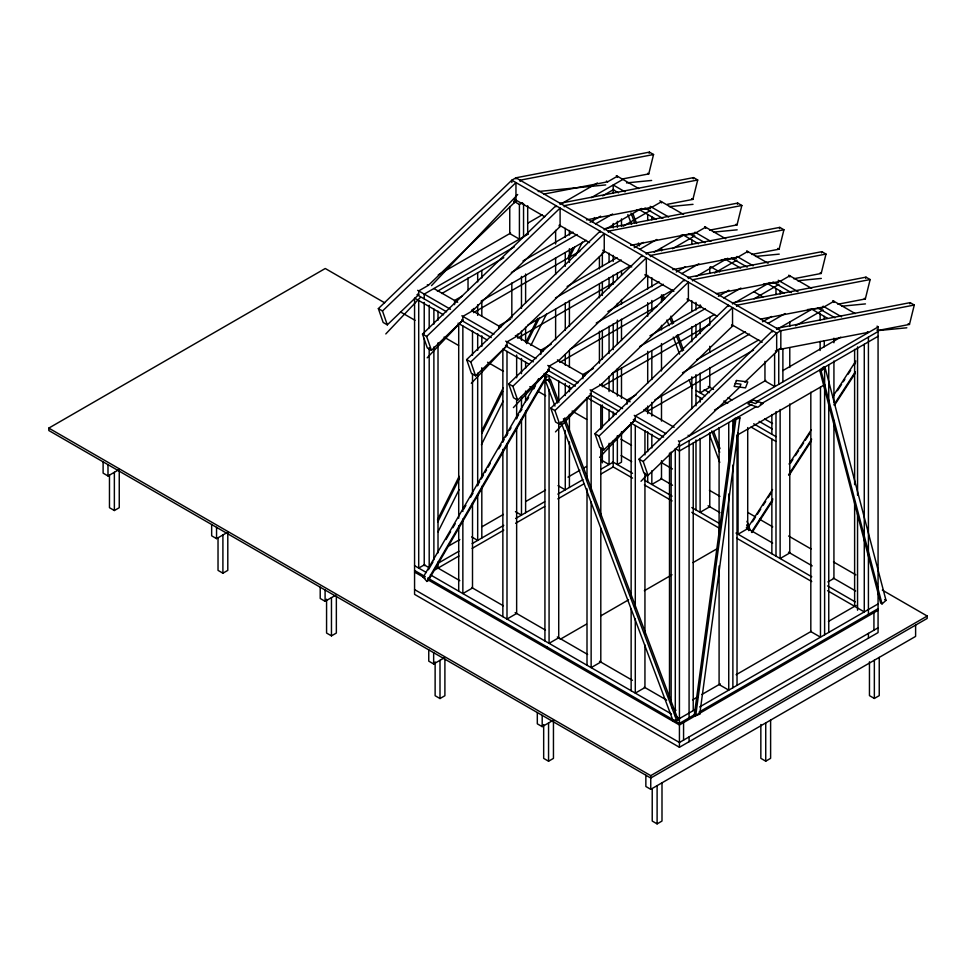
<?xml version="1.0" encoding="UTF-8"?>
<svg xmlns="http://www.w3.org/2000/svg" width="976" height="976" viewBox="0 0 976 976"><rect width="100%" height="100%" fill="white"/><g stroke="black" fill="none" stroke-linecap="round" stroke-linejoin="round"><path stroke-width="1.46" d="M678.393 440.847L679.43 441.445L679.43 747.274L878.071 632.594L878.071 326.753L877.034 326.167M679.43 441.677L878.071 326.997M689.08 440.652L689.08 717.811M734.489 418.631L694.314 714.92L695.693 715.713L699.743 714.164L739.918 417.887L738.539 417.094L734.489 418.631L735.867 419.424L739.918 417.887M695.693 715.713L735.867 419.424M649.125 153.342L649.418 152.122L653.554 154.513L648.759 173.911L623.237 178.815M693.265 178.828L693.558 177.608L697.706 179.999L692.899 199.397L667.389 204.301M737.405 204.313L737.71 203.093L741.845 205.485L737.051 224.883L709.564 230.165M779.482 228.604L779.775 227.384L783.923 229.775L779.116 249.173L751.642 254.455M821.548 252.894L821.853 251.674L825.989 254.065L821.194 273.463L793.708 278.746M865.7 278.38L865.993 277.16L870.141 279.551L865.334 298.949L837.859 304.231M909.839 303.865L910.144 302.645L914.28 305.037L909.473 324.435L878.071 330.474L877.034 329.876M739.832 387.13L740.955 384.166L735.27 383.446M437.48 519.854L459.171 476.325M481.522 431.429L503.213 387.887M526.247 341.624L537.764 318.505M568.264 257.274L572.997 247.758M437.797 521.867L459.476 478.325M481.839 433.429L502.847 391.254M526.564 343.637L539.435 317.786M568.569 259.287L574.669 247.038M438.053 531.835L459.049 489.659M481.412 444.763L503.104 401.221M530.883 345.443L546.462 314.15M575.596 255.651L582.379 242.048M592.542 221.637L594.567 217.55M544.047 373.613L546.828 376.834L428.281 580.635L426.902 581.44L423.206 577.158L538.691 378.603M428.415 569.789L433.002 561.895M446.008 539.545L450.595 531.652M452.888 527.711L455.182 523.758M463.588 509.301L465.881 505.348M470.469 497.467L472.774 493.514M477.362 485.633L479.655 481.68M481.18 479.057L483.474 475.117M484.999 472.482L486.536 469.846M488.061 467.223L490.355 463.283M498.773 448.814L501.066 444.873M502.591 442.238L504.128 439.603M505.653 436.98L507.947 433.039M509.472 430.404L511.009 427.769M516.365 418.57L518.659 414.629M520.184 411.994L521.709 409.371M527.064 400.16L528.602 397.537M533.945 388.326L535.482 385.703M426.902 581.44L545.45 377.627L546.828 376.834M746.969 528.968L772.541 489.513M789.047 464.064L811.324 429.696M832.772 396.61L855.867 360.974M752.472 521.818L754.948 518M757.425 514.181L760.731 509.082M763.195 505.263L765.672 501.444M768.149 497.626L771.455 492.538M790.426 463.271L792.902 459.452M795.379 455.633L798.673 450.534M800.32 447.996L803.626 442.909M805.273 440.359L809.397 433.991M837.445 390.717L841.568 384.361M843.227 381.811L844.874 379.261M848.168 374.174L850.645 370.355M853.951 365.268L855.598 362.718M751.435 532.079L772.882 498.992M788.559 474.812L811.654 439.176M833.931 404.808L855.379 371.722M751.984 532.567L772.614 500.737M789.108 475.288L811.385 440.92M834.48 405.284L855.11 373.466M385.801 333.938L420.07 297.704M431.502 285.626L517.683 194.517M427.183 357.826L461.453 321.592M471.847 310.612L473.921 308.416M471.323 383.312L505.605 347.078M515.987 336.098L518.061 333.902M513.4 407.602L547.67 371.368M555.478 431.892L589.748 395.658M599.618 457.378L633.888 421.144M644.27 410.164L646.356 407.968M641 481.278L647.234 474.69M387.301 324.862L382.507 311.002L515.962 182.585L515.962 201.056L428.366 285.346L418.704 290.921L418.704 294.63L387.301 324.862L383.165 322.47L378.359 308.611L511.827 180.194L515.962 177.803L649.418 152.122M431.441 350.347L426.646 336.488L560.102 208.071L560.102 226.542L472.506 310.832L462.856 316.407L462.856 320.116L431.441 350.347L427.305 347.956L422.51 334.097L555.966 205.68L555.966 206.839M475.593 375.833L470.786 361.974L604.242 233.557L604.242 252.028L516.646 336.317L506.995 341.893L506.995 345.602L475.593 375.833L471.445 373.442L466.65 359.583L600.106 231.166L600.106 232.325M517.658 400.123L512.864 386.264L646.319 257.847L646.319 276.318L558.723 360.608L549.073 366.183L549.073 369.904L517.658 400.123L513.522 397.732L508.728 383.885L642.184 255.456L642.184 256.615M590.102 393.596L591.139 394.194L559.736 424.414L555.6 422.022L550.793 408.175L684.261 279.746L684.261 280.905M559.736 424.414L554.941 410.554L688.397 282.137L688.397 300.608L600.801 384.898L591.139 390.473L591.139 491.257M603.876 449.899L599.081 436.04L732.537 307.623L732.537 326.094L644.941 410.384L635.291 415.959L635.291 419.68L603.876 449.899L599.74 447.508L594.945 433.661L728.401 305.232L728.401 306.391M678.393 444.568L679.43 445.166L648.015 475.385L643.879 472.994L639.085 459.147L772.541 330.718L772.541 331.877M648.015 475.385L643.221 461.526L776.676 333.109L780.824 330.718L914.28 305.037M739.454 387.399L689.08 435.869L688.056 435.272M744.932 382.141L776.676 351.58L776.676 333.109L511.827 180.194L511.827 182.5M819.742 370.343L823.72 366.842L825.098 367.635L886.013 600.399L882.036 603.9L880.657 603.095L819.742 370.343L821.121 371.136L882.036 603.9M821.121 371.136L825.098 367.635M758.157 401.661L755.534 403.6L750.568 401.905M882.316 590.114L927.2 616.027L927.2 618.418L650.748 778.031L48.8 430.501L48.8 428.11L325.252 268.498L384.654 302.792M513.888 203.045L513.888 201.3L515.962 200.104M513.888 201.3L519.415 204.484L522.514 202.691M438.248 274.854L510.607 233.081M527.711 223.211L542.18 214.854M561.908 203.459L597.422 182.963M543.852 194.09L607.694 181.804L617.357 176.229L617.357 177.4M103.114 461.855L103.114 473.14L107.994 475.971L118.535 469.883M528.15 234.106L424.231 294.105L424.231 298.888M591.297 197.652L622.871 179.425M437.382 291.287L514.315 246.867M602.668 195.859L613.66 189.515M441.799 293.52L503.775 257.737M462.465 295.923L454.572 300.474L454.572 304.658M522.977 260.982L572.973 232.117M590.077 222.247L600.594 216.172M511.339 272.487L577.109 234.508M595.531 223.882L612.623 214M109.471 475.349L109.471 507.703L114.363 510.521L119.255 507.703L119.255 469.468M481.083 301.108L586.32 240.34M606.047 228.945L641.574 208.449M473.482 312.649L579.793 251.283M623.103 226.273L650.663 210.365M510.558 319.128L498.724 325.96L498.724 328.753M567.129 286.468L617.113 257.603M634.217 247.733L643.428 242.414M555.478 297.973L621.248 259.994M639.67 249.368L656.775 239.486M527.857 325.069L630.459 265.826M654.14 252.162L684.396 234.691M517.634 338.135L614.746 282.076M672.488 248.734L694.802 235.85M551.318 344.174L540.789 350.25L540.789 354.434M607.877 311.515L659.19 281.893M676.295 272.023L685.494 266.704M211.658 524.527L211.658 535.812L216.55 538.642L227.798 532.14L227.798 570.374L222.906 573.193L218.026 570.374L218.026 538.02M596.238 323.019L663.326 284.284M681.748 273.658L698.84 263.776M569.923 349.359L672.537 290.116M696.217 276.452L727.791 258.225M559.699 362.438L656.824 306.366M714.566 273.024L736.88 260.141M554.99 406.101L545.377 380.469L550.366 379.457L558.919 402.234M545.377 380.469L550.366 379.457M593.384 368.464L582.867 374.54L582.867 378.725M649.955 335.805L701.256 306.183M718.36 296.314L728.889 290.238M639.622 346.553L705.404 308.575M723.814 297.948L740.918 288.066M612.001 373.649L714.615 314.406M734.342 303.024L769.857 282.515M603.083 385.959L709.393 324.593M754.021 298.827L778.946 284.431M636.218 394.719L627.007 400.026L627.007 404.21M696.73 359.778L745.408 331.669M762.512 321.799L771.711 316.48M682.456 372.795L749.544 334.06M767.966 323.434L785.058 313.552M654.823 399.904L758.755 339.892M778.482 328.509L812.691 308.758M647.234 411.445L753.533 350.079M795.538 325.825L823.097 309.917M320.213 587.198L320.213 598.483L325.093 601.314L335.634 595.226M776.676 350.628L780.824 348.249M447.96 546.414L459.83 539.557M482.242 526.613L503.348 514.437M525.759 501.493L545.535 490.074M567.959 477.13L579.817 470.286M583.782 468.004L586.417 466.479M424.743 564.592L418.704 568.081L418.704 300.474M437.834 563.408L458.94 551.22M472.128 543.608L503.775 525.344M515.633 518.488L544.645 501.737M557.833 494.124L582.892 479.667M601.35 469.005L613.209 462.16M433.881 570.472L458.94 556.003M472.128 548.39L503.775 530.127M515.633 523.27L544.645 506.52M557.833 498.907L584.209 483.681M601.35 473.787L613.209 466.931L613.209 440.871M423.206 577.158L424.584 576.365M714.505 410.042L765.806 380.42M782.911 370.551L840.787 337.135M326.57 599.227L326.57 633.046L331.462 635.864L336.354 633.046L336.354 596.287M679.43 446.227L751.776 404.454M756.339 401.819L878.071 331.535M756.473 406.516L679.43 450.997L675.294 448.606L675.294 714.7M760.292 404.32L878.071 336.317M736.819 435.394L824.622 384.703M428.757 649.87L428.757 661.155L433.649 663.973L444.19 657.897M435.125 661.899L435.125 695.717L440.005 698.535L444.897 695.717L444.897 658.959M560.151 639.329L586.466 624.14M600.935 615.783L628.556 599.837M644.343 590.724L671.976 574.779M693.021 562.615L718.019 548.195M537.312 712.541L537.312 723.826L542.192 726.644L552.733 720.569M827.892 581.916L833.931 578.439L833.931 420.302M543.669 724.57L543.669 758.389L548.561 761.207L553.453 758.389L553.453 720.154M692.618 699.841L697.889 696.791M701.842 694.509L720.3 683.859M736.124 674.721L811.288 631.326M828.429 621.431L856.123 605.437M560.871 421.778L673.111 720.861L678.113 719.837L564.799 417.911M695.681 709.223L679.43 718.604L675.477 716.323M699.633 706.941L878.071 603.924M673.111 720.861L678.113 719.837M695.681 714.005L679.43 723.387L427.683 578.036M699.158 711.992L878.071 608.695M878.071 610.293L679.43 724.973L427.683 579.634M878.071 627.812L679.43 742.492L414.568 589.589M48.8 428.11L650.748 775.639L927.2 616.027M645.856 775.212L645.856 786.497L650.748 789.316L915.61 636.401L915.61 625.116M652.224 788.706L652.224 821.048L657.104 823.878L661.996 821.048L661.996 782.825M760.841 724.521L760.841 758.34L765.733 761.17L770.613 758.34L770.613 720.117M869.457 661.813L869.457 695.632L874.35 698.45L879.242 695.632L879.242 657.397M653.554 154.513L520.098 180.194L520.098 181.353M693.558 177.608L560.102 203.289L560.102 204.448M697.706 179.999L564.238 205.68L564.238 206.839M586.515 219.868L651.834 207.29L661.496 201.715L661.496 202.886M737.71 203.093L604.242 228.774L604.242 229.933M741.845 205.485L608.39 231.166L608.39 232.325M630.655 245.354L695.986 232.776L705.636 227.201L705.636 228.372M779.775 227.384L646.319 253.065L646.319 254.224M783.923 229.775L650.455 255.456L650.455 256.615M672.732 269.644L738.051 257.066L747.714 251.491L747.714 252.662M821.853 251.674L688.397 277.355L688.397 278.514M825.989 254.065L692.533 279.746L692.533 280.905M716.286 293.654L780.129 281.356L789.779 275.793L789.779 276.952M865.993 277.16L732.537 302.841L732.537 304M870.141 279.551L736.673 305.232L736.673 306.391M760.426 319.128L824.269 306.842L833.931 301.279L833.931 302.438M910.144 302.645L776.676 328.326L776.676 329.485M779.787 348.591L780.824 349.188L868.42 332.328L867.383 331.73M538.215 191.516L605.718 184.928M626.519 182.902L651.639 180.45M636.596 209.852L650.101 208.535M669.377 206.644L693.021 204.338M680.748 235.338L694.241 234.02M713.517 232.129L737.173 229.824M721.313 259.775L736.319 258.311M755.595 256.432L779.238 254.126M763.391 284.065L778.384 282.601M797.673 280.722L821.316 278.416M807.53 309.551L822.536 308.087M841.812 306.208L865.456 303.902M877.278 330.669L906.838 327.79M647.722 173.313L648.759 173.911M691.606 198.64L692.899 199.397M736.014 224.285L737.051 224.883M777.823 248.416L779.116 249.173M820.157 272.865L821.194 273.463M864.297 298.351L865.334 298.949M908.18 323.69L909.473 324.435M616.32 175.631L638.707 188.563M659.837 200.763L683.59 214.476M704.599 226.603L725.839 238.864M746.677 250.893L768.088 263.264M788.754 275.195L811.654 288.408M832.772 300.608L855.208 313.564M606.401 181.06L607.694 181.804M625.091 191.857L613.209 184.989L613.209 193.358M650.175 206.339L668.658 217.001M694.949 232.178L710.906 241.401M737.026 256.468L753.143 265.789M778.226 280.271L798.026 291.702M823.11 306.183L841.593 316.846M612.782 189.527L618.491 192.821M644.892 208.071L662.85 218.429M689.202 233.642L705.026 242.78M731.378 257.993L747.189 267.119M772.955 281.991L791.426 292.666M817.839 307.916L834.992 317.822M639.134 209.523L656.262 219.405M682.614 234.618L698.438 243.756M724.79 258.969L740.601 268.095M766.953 283.308L784.082 293.203M811.751 309.172L827.563 318.31M710.479 266.631L719.654 271.938M753.765 291.629L762.939 296.924M514.462 199.238L544.767 216.733M559.26 225.102L589.565 242.609M602.741 250.21L631.728 266.948M644.916 274.561L673.904 291.287M687.08 298.9L717.384 316.395M731.878 324.764L762.183 342.259M514.925 200.458L515.962 201.056M559.065 225.944L560.102 226.542M603.217 251.43L604.242 252.028M645.282 275.72L646.319 276.318M687.36 300.01L688.397 300.608M731.5 325.496L732.537 326.094M775.383 350.835L776.676 351.58M708.259 386.411L713.505 389.448M727.937 397.769L731.866 400.05M764.659 418.972L772.528 423.523M704.184 389.631L709.418 392.657M723.814 400.965L727.73 403.234M759.133 421.351L772.211 428.915M695.986 390.473L705.16 395.78M753.692 423.791L775.993 436.662M695.986 395.256L702.537 399.038M751.069 427.061L775.993 441.445M427.329 284.748L428.366 285.346M433.881 288.53L457.683 302.267M471.469 310.234L500.786 327.155M515.365 335.573L542.863 351.445M557.43 359.851L584.929 375.736M599.764 384.3L630.118 401.819M643.904 409.786L674.184 427.268M417.679 290.323L450.509 309.282M461.819 315.809L493.88 334.317M505.714 341.149L535.946 358.607M547.768 365.427L577.999 382.885M590.102 389.875L622.59 408.627M634.254 415.361L665.839 433.6M417.679 294.044L418.704 294.63M461.819 319.53L462.856 320.116M505.958 345.016L506.995 345.602M548.036 369.306L549.073 369.904M634.254 419.082L635.291 419.68M416.984 294.703L446.569 311.783M462.014 320.701L491.257 337.586M505.495 345.797L533.311 361.864M547.658 370.148L575.376 386.142M591.139 395.256L618.808 411.225M633.314 419.595L663.619 437.089M443.555 314.821L414.568 298.083L414.568 594.36L679.43 747.274M458.049 323.19L487.048 339.929M529.212 364.28L502.86 349.054L502.86 441.811M571.375 388.619L544.925 373.344L544.925 640.951M616.173 414.483L587.003 397.635L587.003 479.741M630.679 422.852L659.666 439.59M400.502 311.942L415.02 320.323M444.056 337.098L458.574 345.48M487.622 362.242L503.457 371.392M529.858 386.63L533.823 388.912M537.788 391.205L545.706 395.78M572.107 411.018L586.625 419.399M620.943 439.212L631.509 445.312M661.862 462.844L672.427 468.944M709.393 490.281L719.946 496.381M747.677 512.388L755.595 516.951M759.548 519.244L772.748 526.857M788.596 536.007L811.032 548.963M833.48 561.92L855.915 574.876M884.634 599.593L886.013 600.399M378.359 308.611L382.507 311.002M422.51 334.097L426.646 336.488M466.65 359.583L470.786 361.974M508.728 383.885L512.864 386.264M550.793 408.175L554.941 410.554M594.945 433.661L599.081 436.04M639.085 459.147L643.221 461.526M621.114 455.572L631.667 461.66M660.654 478.399L672.513 485.243M708.088 505.775L719.946 512.632M746.298 527.845L772.65 543.059M788.462 552.184L812.191 565.885M833.272 578.048L855.671 590.98M612.525 461.758L632.546 473.311M644.404 480.168L672.074 496.137M691.838 507.557L719.519 523.526M735.989 533.042L811.751 576.779M827.563 585.905L855.232 601.887M600.63 459.672L609.073 464.539L609.073 443.263M612.782 466.687L632.546 478.094M644.404 484.938L672.074 500.92M691.838 512.327L719.519 528.309M736.648 538.191L811.751 581.562M827.563 590.687L864.272 611.879L864.272 344.284M558.04 485.645L565.275 489.83L565.275 430.538M515.45 511.631L521.477 515.121L521.477 419.326M471.652 536.922L477.679 540.399L477.679 494.795M698.365 713.371L699.743 714.164M437.407 567.727L459.806 580.659M471.664 587.503L503.287 605.767M515.145 612.611L545.45 630.106M557.32 636.95L587.625 654.445M599.484 661.301L632.424 680.321M644.282 687.165L666.681 700.097M424.231 564.897L429.05 567.678M672.354 708.149L675.978 710.247M414.568 565.69L426.427 572.534M430.379 574.815L671.525 714.042M414.568 570.472L425.109 576.56M414.568 572.058L425.109 578.146M543.595 375.479L545.45 377.627M548.988 380.25L557.54 403.039M563.42 418.704L676.734 720.642M632.887 213.573L636.584 223.541M662.985 294.776L664.571 299.046M670.915 316.139L673.55 323.263M677.771 334.658L683.59 350.335M713.688 431.538L720.02 448.631M746.957 521.282L750.129 529.834M630.972 212.951L634.668 222.918M661.606 295.569L663.192 299.852M670.061 318.371L672.171 324.069M676.392 335.463L682.2 351.128M711.785 430.904L719.702 452.278M746.64 524.929L748.751 530.627M627.873 214.561L631.57 224.529M638.438 243.048L639.487 245.903M666.95 319.982L669.06 325.679M673.294 337.074L679.625 354.166M689.129 379.81L692.301 388.363M709.198 433.942L719.763 462.441M874.35 660.227L874.35 698.45M873.935 612.684L873.935 630.203M868.42 337.11L868.42 614.27M868.42 633.387L868.42 638.17M857.55 346.883L857.55 495.186M857.55 513.339L857.55 610.195M854.622 349.347L854.622 484.669M854.622 501.396L854.622 606.303M833.931 338.196L833.931 342.759M833.931 361.01L833.931 402.063M828.758 364.792L828.758 632.387M824.622 367.183L824.622 634.778M824.269 316.407L824.269 319.445M824.269 340.734L824.269 346.809M820.474 387.094L820.474 637.169L810.824 631.594L810.824 392.193M820.133 314.016L820.133 320.104M820.133 341.38L820.133 350.506M789.779 321.836L789.779 326.399M789.779 347.688L789.779 367.452M789.779 403.942L789.779 552.953L780.129 558.528L780.129 409.517M782.886 348.798L782.886 381.714M780.824 349.188L780.824 330.718L515.962 177.803L515.962 178.962M780.129 290.921L780.129 293.959M778.75 349.432L778.75 384.105M775.993 288.53L775.993 294.618M775.993 411.689L775.993 556.137M774.615 353.568L774.615 386.496L764.952 380.921L764.952 361.327M771.857 414.532L771.857 434.283M771.857 439.054L771.857 553.746M765.733 722.935L765.733 761.17M747.714 427.549L747.714 528.663L738.051 534.226L738.051 433.124M737.026 435.272L737.026 685.359M732.878 420.144L732.878 437.663M732.878 465.113L732.878 687.738M728.743 422.535L728.743 468.138M728.743 493.99L728.743 690.13L719.092 684.554L719.092 565.958M719.092 427.598L719.092 534.031M709.772 267.302L709.772 273.378M709.772 317.42L709.772 325.02M709.772 346.285L709.772 352.36M709.772 367.549L709.772 387.289L700.121 392.864L700.121 373.125M709.772 432.807L709.772 506.751L700.121 512.327L700.121 438.383M700.121 304.78L700.121 307.806M700.121 322.995L700.121 333.633M700.121 397.647L700.121 402.173M695.986 302.389L695.986 309.978M695.986 324.447L695.986 337.318M695.986 374.613L695.986 405.821M695.986 439.993L695.986 509.936M693.228 443.043L693.228 710.638M691.838 239.95L691.838 244.512M691.838 300.767L691.838 311.405M691.838 326.618L691.838 341.82M691.838 376.785L691.838 408.724M689.08 736.917L689.08 741.699M683.566 722.582L683.566 740.113M671.146 452.01L671.146 704.416M669.499 453.071L669.499 698.218M661.496 247.77L661.496 250.808M661.496 294.898L661.496 302.511M661.496 325.313L661.496 329.876M661.496 343.552L661.496 370.929M661.496 395.256L661.496 421.107M661.496 460.635L661.496 478.874L651.834 484.45L651.834 470.774M657.104 785.643L657.104 823.878M651.834 216.855L651.834 219.893M651.834 277.672L651.834 286.798M651.834 300.474L651.834 311.124M651.834 350.652L651.834 379.542M651.834 402.344L651.834 416.032M651.834 434.283L651.834 447.96M650.748 775.639L650.748 789.316M647.698 214.464L647.698 220.539M647.698 275.281L647.698 288.969M647.698 302.645L647.698 316.334M647.698 351.299L647.698 383.239M647.698 406.04L647.698 413.641M647.698 431.892L647.698 451.656M647.698 474.458L647.698 482.071M644.941 430.587L644.941 454.914M644.941 473.153L644.941 634.327M644.941 644.965L644.941 687.543L635.291 693.119L635.291 618.613M635.291 425.512L635.291 607.975M631.143 423.12L631.143 597.983M631.143 608.621L631.143 690.727M621.492 218.88L621.492 226.481M621.492 270.572L621.492 275.134M621.492 299.461L621.492 304.024M621.492 319.225L621.492 340.514M621.492 367.891L621.492 398.293M621.492 431.746L621.492 462.16L617.357 464.539L617.357 435.65M617.357 221.271L617.357 227.347M617.357 272.963L617.357 279.051M617.357 303.377L617.357 306.415M617.357 320.104L617.357 344.43M617.357 368.757L617.357 396.122M613.209 223.443L613.209 228.006M613.209 255.37L613.209 261.458M613.209 275.134L613.209 284.26M613.209 323.788L613.209 349.64M613.209 372.442L613.209 392.218M613.209 411.982L613.209 416.545M609.073 253.199L609.073 262.324M609.073 277.526L609.073 288.164M609.073 326.179L609.073 353.544M609.073 376.358L609.073 391.559M609.073 409.81L609.073 420.449M602.351 252.857L602.351 266.558M602.351 281.771L602.351 295.46M602.351 330.461L602.351 359.375M602.351 383.727L602.351 386.764M602.351 405.028L602.351 427.854M602.351 449.155L602.351 462.856M600.801 405.101L600.801 429.428M600.801 447.667L600.801 516.097M600.801 528.26L600.801 662.057L591.139 667.633L591.139 501.896M599.423 256.749L599.423 268.912M599.423 284.114L599.423 297.802M599.423 331.254L599.423 363.182M587.003 488.866L587.003 665.242M569.411 230.482L569.411 235.045M569.411 248.721L569.411 262.41M569.411 300.425L569.411 326.277M569.411 350.604L569.411 367.33M569.411 385.569L569.411 391.657M569.411 414.458L569.411 431.185M569.411 441.823L569.411 487.439M565.275 228.311L565.275 237.436M565.275 252.638L565.275 266.326M565.275 302.816L565.275 330.181M565.275 354.508L565.275 365.158M565.275 383.397L565.275 395.561M558.723 380.811L558.723 400.575M558.723 423.377L558.723 637.767L549.073 643.343L549.073 389.424M555.625 230.336L555.625 244.024M555.625 257.701L555.625 274.427M555.625 309.404L555.625 339.807M549.073 375.736L549.073 381.823M548.561 722.972L548.561 761.207M546.999 646.929L546.999 648.515M542.192 715.359L542.192 726.644M527.687 205.741L527.687 234.374M525.613 274.012L525.613 302.902M525.613 327.228L525.613 342.43M525.613 362.206L525.613 368.281M525.613 391.095L525.613 401.734M525.613 410.859L525.613 512.729M523.551 203.606L523.551 236.765M521.477 276.403L521.477 308.331M521.477 331.145L521.477 340.258M521.477 358.509L521.477 373.71M521.477 396.524L521.477 410.201M519.415 204.484L519.415 239.157L509.753 233.581L509.753 206.644M516.646 354.996L516.646 377.797M516.646 399.086L516.646 418.85M516.646 427.976L516.646 613.477L506.995 619.052L506.995 444.202M511.827 282.991L511.827 317.969M506.995 351.445L506.995 435.076M502.86 449.411L502.86 616.661M481.815 270.413L481.815 278.014M481.815 300.815L481.815 316.029M481.815 335.793L481.815 346.431M481.815 367.72L481.815 477.191M481.815 486.316L481.815 538.02M477.679 272.804L477.679 281.918M477.679 304.732L477.679 315.37M477.679 333.621L477.679 350.347M477.679 373.149L477.679 485.67M472.506 331.035L472.506 355.362M472.506 373.601L472.506 493.722M472.506 502.847L472.506 587.991L462.856 593.567L462.856 519.061M468.029 277.867L468.029 290.031M462.856 325.96L462.856 511.461M458.708 323.568L458.708 518.195M458.708 525.796L458.708 591.175M440.005 660.301L440.005 698.535M438.017 311.124L438.017 320.238M438.017 342.832L438.017 552.88M438.017 561.993L438.017 568.081M433.881 308.953L433.881 324.154M433.881 346.956L433.881 559.821M433.649 652.688L433.649 663.973M429.196 305.256L429.196 327.948M429.196 347.627L429.196 567.044M424.231 302.389L424.231 333.78M424.231 338.343L424.231 565.69M331.462 597.629L331.462 635.864M325.093 590.016L325.093 601.314M222.906 534.97L222.906 573.193M216.55 527.345L216.55 538.642M114.363 472.299L114.363 510.521M107.994 464.674L107.994 475.971M736.404 380.481L734.147 386.411L745.505 387.862L747.775 381.933L736.404 380.481M753.191 399.953L747.933 403.857L757.864 407.26L763.122 403.356L753.191 399.953"/></g></svg>
